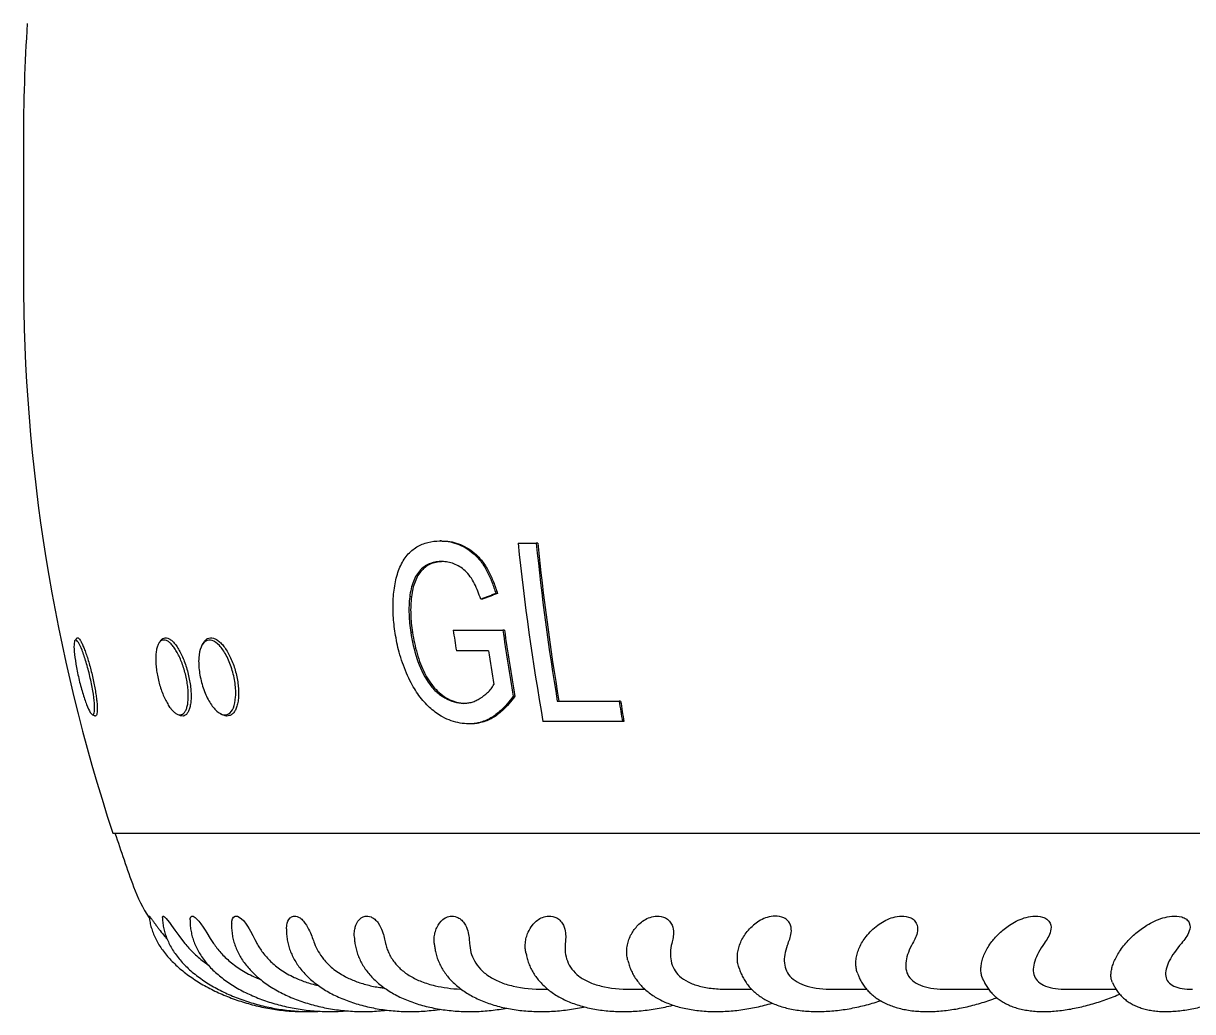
# Model space of a CAD drawing. Header units: millimetres. Extents: x 10 to 459, y 8 to 584.
# Drawn here: x 153.22 to 179.42, y 311.3 to 333.46 of the extents above; entities that cross this region are included whole.
import ezdxf

# ---------------------------------------------------------------- set-up
doc = ezdxf.new("R2010")
doc.units = ezdxf.units.MM
doc.layers.add('OUTLINE', color=7, linetype='Continuous', lineweight=25)

msp = doc.modelspace()

# ---------------------------------------------------------------- linework, layer by layer
at = {"layer": 'OUTLINE'}
for p, q in [((153.218, 330.805), (153.218, 327.805)), ((162.591, 321.856), (162.554, 321.856)), ((164.303, 321.805), (164.711, 321.805)), ((164.745, 321.805), (164.711, 321.805)), ((161.914, 320.605), (161.875, 320.605)), ((163.503, 320.548), (163.467, 320.548)), ((163.842, 320.678), (163.806, 320.678)), ((161.937, 319.807), (161.898, 319.807)), ((162.85, 319.856), (163.963, 319.856)), ((163.998, 319.856), (163.963, 319.856)), ((163.643, 319.395), (162.921, 319.395)), ((164.23, 318.376), (164.193, 318.376)), ((165.182, 318.267), (166.57, 318.267)), ((166.602, 318.267), (166.57, 318.267)), ((163.237, 317.754), (163.199, 317.754)), ((166.643, 317.805), (164.862, 317.805)), ((166.675, 317.805), (166.643, 317.805)), ((155.221, 315.305), (219.715, 315.305)), ((159.115, 313.157), (159.115, 313.14)), ((159.117, 313.157), (159.122, 313.24)), ((160.634, 312.984), (160.636, 312.946)), ((162.428, 312.802), (162.434, 312.756)), ((164.48, 312.621), (164.489, 312.575)), ((166.763, 312.449), (166.775, 312.407)), ((169.251, 312.293), (169.265, 312.253)), ((171.913, 312.158), (171.929, 312.115)), ((174.715, 312.044), (174.737, 311.995)), ((177.624, 311.954), (177.655, 311.891)), ((164.892, 311.805), (164.969, 311.805)), ((166.832, 311.805), (167.145, 311.805)), ((168.999, 311.805), (169.536, 311.805)), ((171.368, 311.805), (172.114, 311.805)), ((173.913, 311.805), (174.847, 311.805)), ((176.607, 311.805), (177.701, 311.805))]:
    msp.add_line(p, q, dxfattribs=at)
at = {"layer": 'OUTLINE', "flags": 128}
for points in [[(156.336, 313.417), (156.335, 313.429), (156.341, 313.443), (156.355, 313.446), (156.382, 313.429), (156.416, 313.395), (156.451, 313.353), (156.491, 313.3), (156.54, 313.232), (156.577, 313.181), (156.611, 313.132), (156.699, 313.009), (156.781, 312.9), (156.834, 312.834), (156.834, 312.834)], [(156.955, 313.365), (156.956, 313.395), (156.969, 313.429), (156.994, 313.446), (157.024, 313.442), (157.067, 313.416), (157.106, 313.38), (157.151, 313.328), (157.192, 313.274), (157.246, 313.196), (157.289, 313.131), (157.327, 313.07), (157.405, 312.945), (157.478, 312.834), (157.478, 312.834)], [(157.887, 313.284), (157.89, 313.335), (157.904, 313.383), (157.928, 313.42), (157.963, 313.443), (158.014, 313.443), (158.056, 313.425), (158.108, 313.387), (158.151, 313.343), (158.194, 313.29), (158.243, 313.219), (158.277, 313.162), (158.307, 313.109), (158.36, 313.009), (158.406, 312.919), (158.449, 312.835), (158.45, 312.834), (158.45, 312.834)]]:
    msp.add_lwpolyline(points, dxfattribs=at)
at = {"layer": 'OUTLINE'}
for centre, radius, start, end in [((193.218, 330.805), 40, 176.1951, 180), ((193.218, 327.805), 40, 180, 198.21), ((220.645, 327.637), 56.643, 185.9099, 189.9961), ((222.129, 327.646), 57.714, 185.80864, 189.35298), ((222.088, 327.646), 57.639, 185.81607, 189.36511), ((155.258, 318.954), 1.11, 139.5003, 142.8798), ((215.302, 327.661), 53.029, 188.463, 188.9675), ((218.476, 327.6), 55.061, 188.0843, 189.643), ((218.432, 327.598), 54.981, 188.0946, 189.6556), ((157.182, 318.954), 1.11, 142.8358, 146.6145), ((158.174, 318.954), 1.11, 144.841, 148.7514), ((217.153, 327.591), 54.135, 188.7083, 189.5208), ((226.371, 327.513), 60.512, 188.7895, 189.23198), ((226.187, 327.491), 60.295, 188.80042, 189.24451), ((155.258, 318.954), 1.11, 243.3977, 246.8249), ((157.182, 318.954), 1.11, 241.3781, 245.0577), ((158.174, 318.954), 1.11, 240.0387, 243.9718), ((193.218, 327.805), 39.953, 198.2324, 200.0544), ((158.976, 315.305), 3.5, 200.0544, 212.8809)]:
    msp.add_arc(centre, radius, start, end, dxfattribs=at)
for points, knots in [([(161.55, 319.786), (161.53, 319.919), (161.515, 320.051), (161.501, 320.311), (161.5, 320.44), (161.516, 320.692), (161.531, 320.818), (161.579, 321.055), (161.612, 321.168), (161.702, 321.372), (161.755, 321.461), (161.883, 321.611), (161.957, 321.673), (162.113, 321.768), (162.196, 321.802), (162.371, 321.847), (162.462, 321.854), (162.554, 321.856)], [0, 0, 0, 0, 0.125, 0.125, 0.25, 0.25, 0.375, 0.375, 0.5, 0.5, 0.625, 0.625, 0.75, 0.75, 0.875, 0.875, 1, 1, 1, 1]), ([(162.554, 321.856), (162.616, 321.854), (162.678, 321.852), (162.803, 321.832), (162.866, 321.815), (163.054, 321.748), (163.182, 321.677), (163.358, 321.527), (163.415, 321.467), (163.517, 321.334), (163.563, 321.261), (163.646, 321.103), (163.683, 321.021), (163.75, 320.852), (163.778, 320.765), (163.806, 320.678)], [0, 0, 0, 0, 0.125, 0.125, 0.25, 0.25, 0.5, 0.5, 0.625, 0.625, 0.75, 0.75, 0.875, 0.875, 1, 1, 1, 1]), ([(162.591, 321.856), (162.653, 321.854), (162.715, 321.852), (162.84, 321.832), (162.903, 321.815), (163.091, 321.748), (163.218, 321.676), (163.395, 321.527), (163.451, 321.466), (163.553, 321.333), (163.599, 321.26), (163.682, 321.103), (163.719, 321.02), (163.786, 320.852), (163.814, 320.765), (163.842, 320.678)], [0, 0, 0, 0, 0.125, 0.125, 0.25, 0.25, 0.5, 0.5, 0.625, 0.625, 0.75, 0.75, 0.875, 0.875, 1, 1, 1, 1]), ([(162.6, 321.395), (162.511, 321.392), (162.424, 321.383), (162.261, 321.325), (162.184, 321.274), (162.052, 321.139), (161.997, 321.049), (161.938, 320.894), (161.921, 320.84), (161.893, 320.726), (161.883, 320.665), (161.875, 320.605)], [0, 0, 0, 0, 0.25, 0.25, 0.5, 0.5, 0.75, 0.75, 0.875, 0.875, 1, 1, 1, 1]), ([(162.621, 321.393), (162.58, 321.391), (162.493, 321.385), (162.366, 321.352), (162.246, 321.29), (162.143, 321.199), (162.057, 321.085), (161.992, 320.944), (161.941, 320.785), (161.923, 320.666), (161.914, 320.605)], [0, 0, 0, 0, 0.116424, 0.249157, 0.380804, 0.503034, 0.625044, 0.747033, 0.869214, 1, 1, 1, 1]), ([(163.467, 320.548), (163.425, 320.668), (163.382, 320.787), (163.298, 320.953), (163.267, 321.007), (163.199, 321.103), (163.161, 321.146), (163.04, 321.258), (162.952, 321.31), (162.82, 321.362), (162.776, 321.375), (162.688, 321.391), (162.644, 321.393), (162.6, 321.395)], [0, 0, 0, 0, 0.25, 0.25, 0.375, 0.375, 0.5, 0.5, 0.75, 0.75, 0.875, 0.875, 1, 1, 1, 1]), ([(161.875, 320.605), (161.869, 320.541), (161.863, 320.476), (161.857, 320.345), (161.857, 320.279), (161.862, 320.145), (161.866, 320.077), (161.88, 319.942), (161.889, 319.875), (161.898, 319.807)], [0, 0, 0, 0, 0.25, 0.25, 0.5, 0.5, 0.75, 0.75, 1, 1, 1, 1]), ([(161.914, 320.605), (161.907, 320.541), (161.902, 320.476), (161.896, 320.345), (161.896, 320.279), (161.901, 320.145), (161.905, 320.077), (161.918, 319.942), (161.928, 319.875), (161.937, 319.807)], [0, 0, 0, 0, 0.25, 0.25, 0.5, 0.5, 0.75, 0.75, 1, 1, 1, 1]), ([(163.806, 320.678), (163.777, 320.667), (163.719, 320.645), (163.606, 320.601), (163.522, 320.569), (163.467, 320.548)], [0, 0, 0, 0, 0.254843, 0.509686, 1, 1, 1, 1]), ([(163.842, 320.678), (163.813, 320.667), (163.755, 320.645), (163.642, 320.601), (163.558, 320.569), (163.503, 320.548)], [0, 0, 0, 0, 0.255211, 0.510404, 1, 1, 1, 1]), ([(154.415, 319.674), (154.42, 319.679), (154.431, 319.689), (154.456, 319.676), (154.487, 319.639), (154.522, 319.578), (154.56, 319.496), (154.6, 319.394), (154.642, 319.275), (154.682, 319.143), (154.722, 319.001), (154.759, 318.854), (154.792, 318.706), (154.82, 318.561), (154.843, 318.422), (154.86, 318.295), (154.871, 318.182), (154.875, 318.087), (154.872, 318.012), (154.862, 317.959), (154.846, 317.933), (154.831, 317.925), (154.822, 317.933), (154.821, 317.934)], [0, 0, 0, 0, 0.041659, 0.092016, 0.142371, 0.19273, 0.24309, 0.293407, 0.343717, 0.393972, 0.44422, 0.494406, 0.544587, 0.59474, 0.644891, 0.695055, 0.745224, 0.795445, 0.845666, 0.895956, 0.946246, 0.996594, 1, 1, 1, 1]), ([(156.298, 319.624), (156.299, 319.626), (156.312, 319.648), (156.345, 319.671), (156.397, 319.689), (156.455, 319.679), (156.517, 319.645), (156.582, 319.587), (156.647, 319.506), (156.71, 319.406), (156.77, 319.289), (156.825, 319.159), (156.874, 319.018), (156.914, 318.871), (156.945, 318.723), (156.966, 318.577), (156.977, 318.438), (156.976, 318.309), (156.965, 318.194), (156.943, 318.097), (156.912, 318.02), (156.871, 317.964), (156.823, 317.934), (156.77, 317.926), (156.732, 317.941), (156.714, 317.948)], [0, 0, 0, 0, 0.0034084, 0.048949, 0.0945462, 0.1401433, 0.1857652, 0.2313836, 0.2769877, 0.3225961, 0.3681486, 0.4136996, 0.4591945, 0.5046828, 0.5501214, 0.5955618, 0.6409971, 0.6864284, 0.7318877, 0.7773513, 0.8228706, 0.8683901, 0.9139732, 0.9595552, 1, 1, 1, 1]), ([(157.269, 319.592), (157.276, 319.603), (157.299, 319.637), (157.346, 319.67), (157.408, 319.688), (157.476, 319.681), (157.549, 319.648), (157.622, 319.593), (157.696, 319.514), (157.766, 319.416), (157.833, 319.3), (157.892, 319.17), (157.944, 319.03), (157.986, 318.884), (158.016, 318.735), (158.036, 318.589), (158.043, 318.449), (158.037, 318.319), (158.019, 318.203), (157.99, 318.104), (157.95, 318.025), (157.9, 317.968), (157.841, 317.935), (157.776, 317.928), (157.724, 317.936), (157.694, 317.954), (157.688, 317.958)], [0, 0, 0, 0, 0.022082, 0.066039, 0.11005, 0.15406, 0.198096, 0.24213, 0.286154, 0.330177, 0.374147, 0.418116, 0.462031, 0.505944, 0.549809, 0.59367, 0.637521, 0.681371, 0.725255, 0.769133, 0.813069, 0.857004, 0.901, 0.944996, 0.98903, 1, 1, 1, 1]), ([(163.199, 317.754), (163.134, 317.758), (163.004, 317.767), (162.807, 317.819), (162.631, 317.896), (162.478, 317.992), (162.349, 318.094), (162.225, 318.213), (162.109, 318.351), (162.003, 318.505), (161.898, 318.685), (161.8, 318.892), (161.71, 319.125), (161.64, 319.354), (161.587, 319.575), (161.563, 319.715), (161.55, 319.786)], [0, 0, 0, 0, 0.088127, 0.176488, 0.264369, 0.325754, 0.387294, 0.448606, 0.510157, 0.571933, 0.633538, 0.710966, 0.788684, 0.866214, 0.93308, 1, 1, 1, 1]), ([(161.898, 319.807), (161.93, 319.609), (161.972, 319.414), (162.097, 319.032), (162.181, 318.847), (162.343, 318.612), (162.401, 318.542), (162.528, 318.423), (162.596, 318.375), (162.733, 318.297), (162.802, 318.266), (162.944, 318.225), (163.013, 318.219), (163.082, 318.215)], [0, 0, 0, 0, 0.25, 0.25, 0.5, 0.5, 0.625, 0.625, 0.75, 0.75, 0.875, 0.875, 1, 1, 1, 1]), ([(161.937, 319.807), (161.951, 319.727), (161.979, 319.568), (162.037, 319.33), (162.111, 319.106), (162.201, 318.9), (162.306, 318.715), (162.429, 318.553), (162.573, 318.415), (162.734, 318.312), (162.883, 318.249), (163.006, 318.223), (163.072, 318.219), (163.102, 318.217)], [0, 0, 0, 0, 0.102236, 0.204586, 0.30646, 0.398008, 0.489412, 0.581754, 0.674005, 0.776701, 0.879447, 0.945324, 1, 1, 1, 1]), ([(154.633, 318.188), (154.603, 318.264), (154.573, 318.355), (154.513, 318.556), (154.485, 318.665), (154.434, 318.884), (154.411, 318.995), (154.377, 319.199), (154.364, 319.295), (154.351, 319.453), (154.35, 319.518), (154.36, 319.607), (154.371, 319.632), (154.404, 319.637), (154.425, 319.619), (154.475, 319.54), (154.504, 319.48), (154.563, 319.329), (154.594, 319.238), (154.654, 319.038), (154.683, 318.928), (154.734, 318.709), (154.756, 318.599), (154.791, 318.393), (154.803, 318.299), (154.816, 318.138), (154.816, 318.074), (154.805, 317.985), (154.794, 317.96), (154.745, 317.952), (154.692, 318.035), (154.633, 318.188)], [0, 0, 0, 0, 0.0625, 0.0625, 0.125, 0.125, 0.1875, 0.1875, 0.25, 0.25, 0.3125, 0.3125, 0.375, 0.375, 0.4375, 0.4375, 0.5, 0.5, 0.5625, 0.5625, 0.625, 0.625, 0.6875, 0.6875, 0.75, 0.75, 0.8125, 0.8125, 0.875, 0.875, 1, 1, 1, 1]), ([(156.511, 318.111), (156.491, 318.14), (156.45, 318.198), (156.393, 318.307), (156.339, 318.429), (156.292, 318.561), (156.251, 318.701), (156.22, 318.842), (156.197, 318.984), (156.184, 319.118), (156.181, 319.245), (156.189, 319.357), (156.207, 319.455), (156.234, 319.534), (156.271, 319.592), (156.315, 319.627), (156.366, 319.639), (156.423, 319.627), (156.483, 319.591), (156.544, 319.533), (156.607, 319.453), (156.667, 319.355), (156.724, 319.241), (156.775, 319.115), (156.821, 318.979), (156.858, 318.839), (156.887, 318.696), (156.906, 318.558), (156.915, 318.425), (156.913, 318.304), (156.901, 318.196), (156.879, 318.106), (156.847, 318.034), (156.807, 317.984), (156.76, 317.958), (156.707, 317.955), (156.649, 317.976), (156.583, 318.023), (156.537, 318.08), (156.511, 318.111)], [0, 0, 0, 0, 0.026444, 0.053652, 0.080097, 0.107314, 0.133739, 0.16093, 0.18734, 0.214507, 0.240919, 0.268094, 0.294529, 0.321732, 0.348209, 0.375453, 0.401964, 0.429242, 0.455766, 0.483058, 0.509569, 0.536852, 0.56333, 0.590574, 0.617011, 0.644219, 0.670628, 0.697806, 0.724213, 0.751381, 0.777808, 0.804997, 0.831462, 0.858691, 0.885193, 0.912462, 0.938985, 0.966278, 1, 1, 1, 1]), ([(157.511, 318.081), (157.457, 318.139), (157.405, 318.215), (157.31, 318.393), (157.268, 318.495), (157.201, 318.708), (157.176, 318.821), (157.147, 319.037), (157.142, 319.142), (157.155, 319.329), (157.172, 319.411), (157.225, 319.54), (157.26, 319.586), (157.346, 319.638), (157.395, 319.642), (157.5, 319.607), (157.556, 319.568), (157.664, 319.454), (157.717, 319.377), (157.812, 319.201), (157.854, 319.098), (157.922, 318.885), (157.947, 318.773), (157.976, 318.556), (157.981, 318.452), (157.967, 318.263), (157.95, 318.181), (157.896, 318.052), (157.86, 318.006), (157.732, 317.929), (157.62, 317.965), (157.511, 318.081)], [0, 0, 0, 0, 0.0625, 0.0625, 0.125, 0.125, 0.1875, 0.1875, 0.25, 0.25, 0.3125, 0.3125, 0.375, 0.375, 0.4375, 0.4375, 0.5, 0.5, 0.5625, 0.5625, 0.625, 0.625, 0.6875, 0.6875, 0.75, 0.75, 0.8125, 0.8125, 0.875, 0.875, 1, 1, 1, 1]), ([(163.082, 318.215), (163.115, 318.217), (163.179, 318.221), (163.275, 318.24), (163.367, 318.277), (163.486, 318.343), (163.596, 318.431), (163.7, 318.536), (163.743, 318.603), (163.764, 318.637)], [0, 0, 0, 0, 0.12069, 0.241203, 0.365699, 0.490262, 0.741217, 0.869755, 1, 1, 1, 1]), ([(164.193, 318.376), (164.151, 318.318), (164.065, 318.201), (163.934, 318.065), (163.809, 317.961), (163.692, 317.883), (163.566, 317.822), (163.441, 317.781), (163.318, 317.758), (163.239, 317.755), (163.199, 317.754)], [0, 0, 0, 0, 0.163618, 0.328216, 0.444119, 0.559998, 0.67936, 0.798716, 0.899016, 1, 1, 1, 1]), ([(164.23, 318.376), (164.187, 318.318), (164.101, 318.201), (163.971, 318.066), (163.847, 317.961), (163.729, 317.884), (163.604, 317.823), (163.479, 317.781), (163.356, 317.758), (163.277, 317.755), (163.237, 317.754)], [0, 0, 0, 0, 0.1635188, 0.3280052, 0.4438061, 0.5595782, 0.6788308, 0.7980751, 0.8986907, 1, 1, 1, 1]), ([(156.039, 313.441), (156.038, 313.444), (156.037, 313.448), (156.043, 313.444), (156.054, 313.431), (156.075, 313.404), (156.109, 313.356), (156.154, 313.293), (156.199, 313.231), (156.242, 313.173), (156.304, 313.091), (156.37, 313.007), (156.422, 312.949), (156.44, 312.929)], [0, 0, 0, 0, 0.06522, 0.138477, 0.211581, 0.298513, 0.386255, 0.461215, 0.549209, 0.61917, 0.689326, 0.892016, 1, 1, 1, 1]), ([(156.038, 313.441), (156.041, 313.415), (156.046, 313.349), (156.068, 313.244), (156.102, 313.126), (156.147, 313.007), (156.205, 312.889), (156.274, 312.772), (156.355, 312.655), (156.448, 312.54), (156.551, 312.428), (156.665, 312.319), (156.788, 312.214), (156.919, 312.114), (157.058, 312.019), (157.203, 311.929), (157.354, 311.844), (157.51, 311.765), (157.67, 311.692), (157.835, 311.624), (158.003, 311.562), (158.174, 311.507), (158.346, 311.457), (158.52, 311.415), (158.696, 311.379), (158.871, 311.349), (159.046, 311.327), (159.22, 311.312), (159.392, 311.305), (159.507, 311.304), (159.563, 311.306), (159.564, 311.306)], [0, 0, 0, 0, 0.020688, 0.052296, 0.084592, 0.117721, 0.151808, 0.186881, 0.222891, 0.259679, 0.297025, 0.334679, 0.372413, 0.410058, 0.447545, 0.48484, 0.521946, 0.558881, 0.595668, 0.632339, 0.668924, 0.705455, 0.741963, 0.778479, 0.815029, 0.851642, 0.888354, 0.925198, 0.96221, 0.999424, 1, 1, 1, 1]), ([(156.336, 313.417), (156.336, 313.392), (156.337, 313.327), (156.352, 313.222), (156.378, 313.102), (156.416, 312.983), (156.465, 312.865), (156.526, 312.747), (156.598, 312.631), (156.682, 312.517), (156.778, 312.405), (156.884, 312.296), (157.001, 312.191), (157.127, 312.09), (157.261, 311.995), (157.403, 311.905), (157.551, 311.82), (157.705, 311.742), (157.865, 311.669), (158.029, 311.603), (158.196, 311.543), (158.367, 311.489), (158.541, 311.442), (158.716, 311.401), (158.893, 311.368), (159.071, 311.341), (159.248, 311.321), (159.425, 311.309), (159.601, 311.304), (159.743, 311.305), (159.826, 311.311), (159.852, 311.312)], [0, 0, 0, 0, 0.019385, 0.050536, 0.082097, 0.114235, 0.147092, 0.180772, 0.215328, 0.250731, 0.286875, 0.323583, 0.360659, 0.397909, 0.435148, 0.472286, 0.509279, 0.546115, 0.582797, 0.619344, 0.65578, 0.692131, 0.728425, 0.764693, 0.800962, 0.837257, 0.873603, 0.910034, 0.946579, 0.98327, 1, 1, 1, 1]), ([(159.122, 313.24), (159.132, 313.306), (159.156, 313.364), (159.216, 313.423), (159.24, 313.438), (159.3, 313.45), (159.337, 313.447), (159.404, 313.413), (159.429, 313.396), (159.48, 313.35), (159.505, 313.32), (159.574, 313.228), (159.605, 313.167), (159.656, 313.058), (159.675, 313.01), (159.709, 312.918), (159.725, 312.875), (159.741, 312.834)], [0, 0, 0, 0, 0.25, 0.25, 0.375, 0.375, 0.5, 0.5, 0.5625, 0.5625, 0.625, 0.625, 0.75, 0.75, 0.875, 0.875, 1, 1, 1, 1]), ([(160.669, 313.24), (160.693, 313.305), (160.731, 313.364), (160.812, 313.423), (160.843, 313.437), (160.917, 313.45), (160.96, 313.448), (161.036, 313.414), (161.064, 313.397), (161.118, 313.352), (161.145, 313.322), (161.212, 313.23), (161.24, 313.168), (161.28, 313.059), (161.294, 313.011), (161.316, 312.919), (161.326, 312.875), (161.335, 312.834)], [0, 0, 0, 0, 0.25, 0.25, 0.375, 0.375, 0.5, 0.5, 0.5625, 0.5625, 0.625, 0.625, 0.75, 0.75, 0.875, 0.875, 1, 1, 1, 1]), ([(162.51, 313.24), (162.548, 313.306), (162.6, 313.365), (162.703, 313.423), (162.741, 313.438), (162.829, 313.45), (162.879, 313.447), (162.963, 313.412), (162.993, 313.395), (163.049, 313.349), (163.076, 313.32), (163.141, 313.227), (163.163, 313.166), (163.193, 313.057), (163.2, 313.009), (163.21, 312.917), (163.213, 312.875), (163.215, 312.834)], [0, 0, 0, 0, 0.25, 0.25, 0.375, 0.375, 0.5, 0.5, 0.5625, 0.5625, 0.625, 0.625, 0.75, 0.75, 0.875, 0.875, 1, 1, 1, 1]), ([(164.624, 313.24), (164.676, 313.306), (164.741, 313.364), (164.863, 313.423), (164.908, 313.438), (165.007, 313.45), (165.063, 313.447), (165.155, 313.413), (165.186, 313.396), (165.245, 313.35), (165.271, 313.321), (165.334, 313.228), (165.352, 313.167), (165.371, 313.058), (165.372, 313.009), (165.369, 312.918), (165.365, 312.875), (165.361, 312.834)], [0, 0, 0, 0, 0.25, 0.25, 0.375, 0.375, 0.5, 0.5, 0.5625, 0.5625, 0.625, 0.625, 0.75, 0.75, 0.875, 0.875, 1, 1, 1, 1]), ([(166.989, 313.24), (167.053, 313.306), (167.131, 313.364), (167.271, 313.423), (167.323, 313.438), (167.434, 313.45), (167.496, 313.447), (167.592, 313.413), (167.625, 313.396), (167.685, 313.35), (167.711, 313.32), (167.77, 313.228), (167.782, 313.167), (167.79, 313.058), (167.785, 313.01), (167.771, 312.918), (167.76, 312.875), (167.75, 312.834)], [0, 0, 0, 0, 0.25, 0.25, 0.375, 0.375, 0.5, 0.5, 0.5625, 0.5625, 0.625, 0.625, 0.75, 0.75, 0.875, 0.875, 1, 1, 1, 1]), ([(170.354, 312.834), (170.371, 312.875), (170.388, 312.918), (170.415, 313.01), (170.426, 313.059), (170.429, 313.168), (170.422, 313.229), (170.366, 313.322), (170.34, 313.351), (170.28, 313.396), (170.246, 313.413), (170.144, 313.447), (170.078, 313.45), (169.957, 313.438), (169.901, 313.423), (169.743, 313.364), (169.655, 313.306), (169.578, 313.24)], [0, 0, 0, 0, 0.125, 0.125, 0.25, 0.25, 0.375, 0.375, 0.4375, 0.4375, 0.5, 0.5, 0.625, 0.625, 0.75, 0.75, 1, 1, 1, 1]), ([(172.363, 313.24), (172.451, 313.306), (172.551, 313.364), (172.724, 313.423), (172.785, 313.438), (172.914, 313.45), (172.985, 313.447), (173.09, 313.413), (173.125, 313.396), (173.185, 313.35), (173.21, 313.321), (173.26, 313.229), (173.262, 313.167), (173.248, 313.059), (173.232, 313.01), (173.192, 312.918), (173.169, 312.875), (173.146, 312.834)], [0, 0, 0, 0, 0.25, 0.25, 0.375, 0.375, 0.5, 0.5, 0.5625, 0.5625, 0.625, 0.625, 0.75, 0.75, 0.875, 0.875, 1, 1, 1, 1]), ([(175.313, 313.24), (175.411, 313.305), (175.522, 313.364), (175.707, 313.423), (175.772, 313.438), (175.911, 313.45), (175.984, 313.447), (176.092, 313.413), (176.127, 313.396), (176.186, 313.35), (176.21, 313.32), (176.255, 313.228), (176.251, 313.167), (176.226, 313.058), (176.204, 313.01), (176.153, 312.918), (176.124, 312.875), (176.095, 312.834)], [0, 0, 0, 0, 0.25, 0.25, 0.375, 0.375, 0.5, 0.5, 0.5625, 0.5625, 0.625, 0.625, 0.75, 0.75, 0.875, 0.875, 1, 1, 1, 1]), ([(178.397, 313.24), (178.505, 313.306), (178.624, 313.364), (178.819, 313.423), (178.886, 313.438), (179.029, 313.45), (179.104, 313.448), (179.214, 313.414), (179.25, 313.397), (179.309, 313.352), (179.332, 313.322), (179.372, 313.23), (179.364, 313.168), (179.328, 313.059), (179.3, 313.01), (179.238, 312.918), (179.203, 312.875), (179.168, 312.834)], [0, 0, 0, 0, 0.25, 0.25, 0.375, 0.375, 0.5, 0.5, 0.5625, 0.5625, 0.625, 0.625, 0.75, 0.75, 0.875, 0.875, 1, 1, 1, 1]), ([(156.955, 313.365), (156.954, 313.346), (156.952, 313.287), (156.96, 313.186), (156.98, 313.066), (157.011, 312.946), (157.054, 312.827), (157.108, 312.71), (157.174, 312.594), (157.251, 312.48), (157.339, 312.369), (157.439, 312.261), (157.549, 312.157), (157.67, 312.057), (157.8, 311.962), (157.938, 311.872), (158.083, 311.789), (158.236, 311.712), (158.393, 311.641), (158.556, 311.576), (158.723, 311.518), (158.894, 311.467), (159.068, 311.423), (159.244, 311.385), (159.422, 311.355), (159.601, 311.331), (159.78, 311.315), (159.959, 311.306), (160.137, 311.304), (160.303, 311.309), (160.409, 311.318), (160.457, 311.322)], [0, 0, 0, 0, 0.01478, 0.045881, 0.077158, 0.108785, 0.140916, 0.173682, 0.207192, 0.241497, 0.276588, 0.312389, 0.348758, 0.385525, 0.42251, 0.459554, 0.496542, 0.53342, 0.570161, 0.606769, 0.64325, 0.679625, 0.715917, 0.752151, 0.788353, 0.824554, 0.860775, 0.89704, 0.933379, 0.969819, 1, 1, 1, 1]), ([(157.886, 313.285), (157.885, 313.276), (157.881, 313.226), (157.885, 313.135), (157.9, 313.013), (157.926, 312.893), (157.964, 312.774), (158.013, 312.656), (158.074, 312.541), (158.145, 312.429), (158.228, 312.319), (158.323, 312.213), (158.428, 312.11), (158.544, 312.012), (158.669, 311.918), (158.804, 311.831), (158.947, 311.749), (159.097, 311.674), (159.253, 311.606), (159.414, 311.544), (159.581, 311.489), (159.751, 311.441), (159.925, 311.4), (160.101, 311.367), (160.279, 311.34), (160.459, 311.321), (160.639, 311.309), (160.819, 311.304), (160.999, 311.306), (161.177, 311.317), (161.3, 311.328), (161.363, 311.337), (161.369, 311.338)], [0, 0, 0, 0, 0.006869, 0.038263, 0.069648, 0.101178, 0.133025, 0.165332, 0.198235, 0.231836, 0.266187, 0.301294, 0.337091, 0.373454, 0.410224, 0.447242, 0.484358, 0.521441, 0.558435, 0.59531, 0.632061, 0.668693, 0.705222, 0.741669, 0.778059, 0.814416, 0.850767, 0.887137, 0.923546, 0.960023, 0.996595, 1, 1, 1, 1]), ([(159.116, 313.14), (159.116, 313.115), (159.114, 313.05), (159.126, 312.944), (159.149, 312.823), (159.183, 312.704), (159.229, 312.587), (159.286, 312.473), (159.354, 312.362), (159.434, 312.254), (159.524, 312.15), (159.625, 312.05), (159.737, 311.955), (159.859, 311.864), (159.991, 311.779), (160.131, 311.701), (160.279, 311.629), (160.434, 311.564), (160.594, 311.506), (160.76, 311.456), (160.93, 311.412), (161.103, 311.376), (161.279, 311.347), (161.457, 311.326), (161.637, 311.311), (161.817, 311.305), (161.998, 311.305), (162.178, 311.313), (162.357, 311.329), (162.486, 311.343), (162.554, 311.355), (162.564, 311.357)], [0, 0, 0, 0, 0.019002, 0.051173, 0.083325, 0.115625, 0.148243, 0.181319, 0.214988, 0.249354, 0.284477, 0.320351, 0.356915, 0.394054, 0.431607, 0.469415, 0.507332, 0.545225, 0.583034, 0.620727, 0.658298, 0.69575, 0.733099, 0.770366, 0.807576, 0.844754, 0.881925, 0.919115, 0.956344, 0.993641, 1, 1, 1, 1]), ([(160.636, 312.984), (160.634, 313.001), (160.629, 313.059), (160.64, 313.146), (160.66, 313.211), (160.669, 313.24)], [0, 0, 0, 0, 0.181436, 0.625974, 1, 1, 1, 1]), ([(162.43, 312.802), (162.427, 312.831), (162.418, 312.902), (162.427, 313.013), (162.455, 313.132), (162.491, 313.204), (162.51, 313.24)], [0, 0, 0, 0, 0.184569, 0.453674, 0.722754, 1, 1, 1, 1]), ([(164.481, 312.621), (164.475, 312.654), (164.462, 312.727), (164.464, 312.843), (164.485, 312.966), (164.531, 313.104), (164.59, 313.19), (164.624, 313.24)], [0, 0, 0, 0, 0.151244, 0.3391102, 0.5326787, 0.726224, 1, 1, 1, 1]), ([(166.764, 312.449), (166.756, 312.484), (166.739, 312.558), (166.736, 312.676), (166.75, 312.799), (166.784, 312.924), (166.837, 313.04), (166.904, 313.147), (166.961, 313.209), (166.989, 313.24)], [0, 0, 0, 0, 0.1331121, 0.2804928, 0.4278746, 0.5796408, 0.7313878, 0.8652185, 1, 1, 1, 1]), ([(169.252, 312.293), (169.251, 312.295), (169.236, 312.33), (169.223, 312.407), (169.214, 312.522), (169.225, 312.643), (169.254, 312.766), (169.303, 312.89), (169.372, 313.014), (169.462, 313.133), (169.539, 313.204), (169.578, 313.24)], [0, 0, 0, 0, 0.005277, 0.127227, 0.249181, 0.371058, 0.492938, 0.618399, 0.743856, 0.871339, 1, 1, 1, 1]), ([(171.914, 312.158), (171.911, 312.166), (171.894, 312.203), (171.879, 312.279), (171.87, 312.387), (171.88, 312.502), (171.908, 312.621), (171.953, 312.744), (172.018, 312.869), (172.106, 312.996), (172.218, 313.123), (172.314, 313.201), (172.363, 313.24)], [0, 0, 0, 0, 0.026501, 0.128284, 0.232872, 0.33746, 0.441905, 0.546359, 0.653854, 0.761338, 0.880028, 1, 1, 1, 1]), ([(174.717, 312.045), (174.709, 312.061), (174.691, 312.103), (174.676, 312.184), (174.674, 312.283), (174.688, 312.392), (174.719, 312.507), (174.767, 312.627), (174.833, 312.75), (174.912, 312.866), (174.999, 312.971), (175.091, 313.066), (175.195, 313.157), (175.274, 313.212), (175.313, 313.24)], [0, 0, 0, 0, 0.056434, 0.145896, 0.237862, 0.329829, 0.421052, 0.512268, 0.606058, 0.699844, 0.774089, 0.84833, 0.924169, 1, 1, 1, 1]), ([(177.625, 311.954), (177.617, 311.974), (177.598, 312.014), (177.589, 312.091), (177.591, 312.181), (177.61, 312.281), (177.644, 312.39), (177.695, 312.504), (177.761, 312.624), (177.846, 312.747), (177.941, 312.863), (178.043, 312.969), (178.149, 313.064), (178.266, 313.156), (178.353, 313.212), (178.397, 313.24)], [0, 0, 0, 0, 0.072114, 0.1523, 0.232485, 0.314916, 0.397344, 0.479091, 0.560829, 0.644879, 0.72892, 0.795961, 0.863001, 0.9315, 1, 1, 1, 1]), ([(160.637, 312.946), (160.639, 312.918), (160.643, 312.849), (160.663, 312.741), (160.696, 312.622), (160.74, 312.506), (160.795, 312.394), (160.861, 312.284), (160.937, 312.179), (161.025, 312.078), (161.123, 311.981), (161.232, 311.889), (161.352, 311.802), (161.481, 311.721), (161.619, 311.647), (161.765, 311.579), (161.919, 311.519), (162.078, 311.466), (162.243, 311.42), (162.412, 311.383), (162.584, 311.352), (162.76, 311.329), (162.938, 311.313), (163.117, 311.305), (163.297, 311.305), (163.478, 311.311), (163.658, 311.325), (163.837, 311.347), (163.965, 311.366), (164.033, 311.38), (164.043, 311.382)], [0, 0, 0, 0, 0.0228728, 0.0561321, 0.0893866, 0.122818, 0.1565878, 0.1908548, 0.2257565, 0.2613941, 0.2978199, 0.3350352, 0.3729612, 0.4114736, 0.4504017, 0.489577, 0.5288468, 0.5680812, 0.6072216, 0.6462357, 0.6851212, 0.723884, 0.762541, 0.8011143, 0.8396295, 0.878113, 0.9165922, 0.9550934, 0.9936376, 1, 1, 1, 1]), ([(156.834, 312.834), (156.894, 312.764), (156.985, 312.66), (157.133, 312.526), (157.242, 312.435), (157.319, 312.381), (157.351, 312.359)], [0, 0, 0, 0, 0.41978, 0.633148, 0.846486, 1, 1, 1, 1]), ([(157.478, 312.834), (157.529, 312.763), (157.607, 312.657), (157.74, 312.52), (157.852, 312.42), (157.975, 312.324), (158.111, 312.232), (158.262, 312.146), (158.402, 312.077), (158.495, 312.04), (158.528, 312.027)], [0, 0, 0, 0, 0.2296754, 0.3464953, 0.463297, 0.5785366, 0.6937562, 0.8130479, 0.932317, 1, 1, 1, 1]), ([(158.45, 312.834), (158.491, 312.765), (158.551, 312.661), (158.661, 312.528), (158.756, 312.429), (158.865, 312.332), (158.989, 312.239), (159.129, 312.151), (159.309, 312.058), (159.494, 311.982), (159.677, 311.927), (159.774, 311.899), (159.826, 311.89), (159.828, 311.889)], [0, 0, 0, 0, 0.174097, 0.262564, 0.351017, 0.441483, 0.531919, 0.625586, 0.719229, 0.855793, 0.926129, 0.996467, 1, 1, 1, 1]), ([(159.741, 312.834), (159.766, 312.774), (159.818, 312.653), (159.923, 312.501), (160.035, 312.375), (160.146, 312.274), (160.275, 312.179), (160.443, 312.079), (160.617, 312), (160.789, 311.94), (160.969, 311.889), (161.143, 311.851), (161.276, 311.838), (161.31, 311.835)], [0, 0, 0, 0, 0.130954, 0.263386, 0.346104, 0.428807, 0.514617, 0.600401, 0.718537, 0.779378, 0.840216, 0.958361, 1, 1, 1, 1]), ([(161.335, 312.834), (161.344, 312.797), (161.362, 312.725), (161.405, 312.618), (161.46, 312.512), (161.526, 312.415), (161.602, 312.326), (161.685, 312.245), (161.782, 312.168), (161.89, 312.097), (162.01, 312.033), (162.142, 311.975), (162.286, 311.925), (162.476, 311.873), (162.719, 311.831), (162.918, 311.811), (163.022, 311.809), (163.025, 311.809)], [0, 0, 0, 0, 0.0708182, 0.141627, 0.2137065, 0.2857759, 0.346719, 0.4076601, 0.470213, 0.5327549, 0.5938312, 0.654902, 0.7183738, 0.7818501, 0.8877272, 0.9962119, 1, 1, 1, 1]), ([(162.435, 312.756), (162.44, 312.721), (162.451, 312.645), (162.483, 312.532), (162.525, 312.417), (162.579, 312.307), (162.644, 312.2), (162.719, 312.098), (162.805, 312), (162.901, 311.907), (163.008, 311.819), (163.125, 311.737), (163.252, 311.661), (163.388, 311.591), (163.532, 311.529), (163.684, 311.474), (163.843, 311.427), (164.006, 311.387), (164.174, 311.355), (164.346, 311.331), (164.521, 311.315), (164.698, 311.306), (164.876, 311.304), (165.056, 311.31), (165.235, 311.324), (165.415, 311.344), (165.593, 311.372), (165.717, 311.395), (165.781, 311.41), (165.788, 311.412)], [0, 0, 0, 0, 0.030346, 0.064598, 0.098887, 0.133397, 0.168307, 0.203779, 0.239959, 0.276948, 0.314797, 0.353484, 0.392921, 0.432947, 0.473379, 0.514031, 0.554733, 0.595371, 0.635887, 0.676261, 0.716491, 0.756589, 0.796577, 0.836478, 0.876322, 0.916136, 0.955953, 0.995793, 1, 1, 1, 1]), ([(163.215, 312.834), (163.224, 312.697), (163.258, 312.564), (163.362, 312.376), (163.406, 312.315), (163.512, 312.202), (163.575, 312.148), (163.721, 312.051), (163.805, 312.007), (163.987, 311.932), (164.086, 311.901), (164.41, 311.827), (164.648, 311.805), (164.892, 311.805)], [0, 0, 0, 0, 0.25, 0.25, 0.375, 0.375, 0.5, 0.5, 0.625, 0.625, 0.75, 0.75, 1, 1, 1, 1]), ([(165.361, 312.834), (165.348, 312.698), (165.361, 312.564), (165.432, 312.377), (165.465, 312.316), (165.551, 312.202), (165.604, 312.148), (165.73, 312.051), (165.805, 312.007), (165.971, 311.932), (166.063, 311.901), (166.365, 311.827), (166.594, 311.805), (166.832, 311.805)], [0, 0, 0, 0, 0.25, 0.25, 0.375, 0.375, 0.5, 0.5, 0.625, 0.625, 0.75, 0.75, 1, 1, 1, 1]), ([(167.75, 312.834), (167.715, 312.698), (167.706, 312.564), (167.757, 312.314), (167.819, 312.197), (167.978, 312.051), (168.043, 312.007), (168.191, 311.932), (168.274, 311.901), (168.46, 311.852), (168.561, 311.834), (168.773, 311.811), (168.884, 311.805), (168.999, 311.805)], [0, 0, 0, 0, 0.25, 0.25, 0.5, 0.5, 0.625, 0.625, 0.75, 0.75, 0.875, 0.875, 1, 1, 1, 1]), ([(170.354, 312.834), (170.299, 312.698), (170.267, 312.564), (170.273, 312.314), (170.313, 312.197), (170.439, 312.051), (170.493, 312.007), (170.622, 311.932), (170.696, 311.901), (170.863, 311.852), (170.957, 311.834), (171.154, 311.81), (171.259, 311.805), (171.368, 311.805)], [0, 0, 0, 0, 0.25, 0.25, 0.5, 0.5, 0.625, 0.625, 0.75, 0.75, 0.875, 0.875, 1, 1, 1, 1]), ([(173.146, 312.834), (173.07, 312.698), (173.017, 312.564), (172.988, 312.377), (172.987, 312.317), (173.006, 312.202), (173.025, 312.148), (173.118, 312.003), (173.227, 311.925), (173.449, 311.852), (173.533, 311.834), (173.714, 311.81), (173.811, 311.805), (173.913, 311.805)], [0, 0, 0, 0, 0.25, 0.25, 0.375, 0.375, 0.5, 0.5, 0.75, 0.75, 0.875, 0.875, 1, 1, 1, 1]), ([(176.095, 312.834), (175.999, 312.698), (175.924, 312.563), (175.863, 312.376), (175.851, 312.316), (175.846, 312.202), (175.854, 312.148), (175.912, 312.002), (175.999, 311.925), (176.189, 311.851), (176.263, 311.833), (176.426, 311.81), (176.514, 311.805), (176.607, 311.805)], [0, 0, 0, 0, 0.25, 0.25, 0.375, 0.375, 0.5, 0.5, 0.75, 0.75, 0.875, 0.875, 1, 1, 1, 1]), ([(179.168, 312.834), (179.054, 312.698), (178.959, 312.564), (178.865, 312.376), (178.841, 312.316), (178.814, 312.202), (178.81, 312.148), (178.825, 312.051), (178.843, 312.007), (178.905, 311.932), (178.947, 311.9), (179.104, 311.827), (179.252, 311.805), (179.42, 311.805)], [0, 0, 0, 0, 0.25, 0.25, 0.375, 0.375, 0.5, 0.5, 0.625, 0.625, 0.75, 0.75, 1, 1, 1, 1]), ([(164.489, 312.577), (164.49, 312.57), (164.497, 312.524), (164.522, 312.44), (164.564, 312.327), (164.617, 312.218), (164.68, 312.115), (164.754, 312.016), (164.839, 311.922), (164.933, 311.833), (165.038, 311.75), (165.152, 311.673), (165.277, 311.602), (165.411, 311.538), (165.553, 311.481), (165.704, 311.432), (165.86, 311.391), (166.023, 311.358), (166.189, 311.333), (166.36, 311.316), (166.533, 311.306), (166.709, 311.304), (166.886, 311.31), (167.064, 311.323), (167.242, 311.343), (167.42, 311.37), (167.597, 311.405), (167.717, 311.431), (167.777, 311.448), (167.779, 311.448)], [0, 0, 0, 0, 0.006071, 0.041254, 0.076354, 0.111543, 0.147027, 0.183001, 0.219636, 0.25709, 0.295465, 0.3348, 0.37505, 0.416087, 0.457714, 0.499713, 0.54188, 0.584024, 0.626053, 0.667925, 0.709626, 0.751164, 0.792559, 0.833836, 0.875025, 0.916158, 0.957266, 0.998384, 1, 1, 1, 1]), ([(166.776, 312.407), (166.781, 312.387), (166.795, 312.33), (166.831, 312.238), (166.883, 312.132), (166.946, 312.031), (167.019, 311.936), (167.101, 311.846), (167.194, 311.762), (167.296, 311.684), (167.408, 311.612), (167.53, 311.547), (167.662, 311.489), (167.802, 311.438), (167.95, 311.396), (168.105, 311.361), (168.266, 311.335), (168.431, 311.317), (168.599, 311.306), (168.771, 311.304), (168.945, 311.309), (169.12, 311.322), (169.296, 311.342), (169.472, 311.369), (169.648, 311.403), (169.823, 311.445), (169.94, 311.475), (169.998, 311.493), (169.999, 311.494)], [0, 0, 0, 0, 0.018214, 0.054006, 0.089758, 0.125686, 0.162015, 0.198953, 0.236703, 0.275427, 0.315226, 0.356121, 0.398027, 0.44075, 0.48404, 0.527632, 0.57128, 0.61482, 0.658179, 0.701332, 0.744281, 0.787046, 0.829655, 0.872139, 0.914538, 0.956882, 0.999211, 1, 1, 1, 1]), ([(169.265, 312.252), (169.277, 312.218), (169.302, 312.149), (169.353, 312.049), (169.414, 311.952), (169.485, 311.86), (169.566, 311.775), (169.656, 311.696), (169.756, 311.623), (169.865, 311.557), (169.984, 311.498), (170.112, 311.446), (170.25, 311.402), (170.395, 311.365), (170.548, 311.337), (170.706, 311.318), (170.869, 311.307), (171.035, 311.304), (171.204, 311.309), (171.376, 311.321), (171.548, 311.341), (171.722, 311.368), (171.896, 311.402), (172.069, 311.443), (172.241, 311.49), (172.36, 311.526), (172.421, 311.548), (172.426, 311.549)], [0, 0, 0, 0, 0.033144, 0.069198, 0.105301, 0.141698, 0.17864, 0.216366, 0.2551, 0.295021, 0.336225, 0.378692, 0.422266, 0.466663, 0.511549, 0.556601, 0.601549, 0.646284, 0.690761, 0.73498, 0.778959, 0.822736, 0.866345, 0.909831, 0.95323, 0.996586, 1, 1, 1, 1]), ([(171.93, 312.114), (171.944, 312.08), (171.972, 312.013), (172.028, 311.918), (172.094, 311.828), (172.169, 311.744), (172.253, 311.667), (172.346, 311.597), (172.447, 311.533), (172.558, 311.477), (172.679, 311.428), (172.808, 311.387), (172.947, 311.353), (173.093, 311.328), (173.246, 311.312), (173.405, 311.304), (173.567, 311.305), (173.732, 311.314), (173.899, 311.331), (174.068, 311.354), (174.238, 311.385), (174.409, 311.423), (174.58, 311.467), (174.75, 311.517), (174.9, 311.567), (174.993, 311.602), (175.03, 311.616)], [0, 0, 0, 0, 0.034727, 0.070676, 0.106679, 0.143016, 0.17997, 0.217817, 0.256833, 0.297246, 0.339193, 0.382665, 0.427458, 0.473199, 0.519444, 0.565753, 0.611852, 0.657639, 0.703085, 0.748208, 0.793047, 0.837646, 0.882057, 0.926327, 0.970501, 1, 1, 1, 1]), ([(174.738, 311.996), (174.743, 311.983), (174.762, 311.938), (174.805, 311.864), (174.867, 311.776), (174.939, 311.696), (175.019, 311.622), (175.107, 311.556), (175.203, 311.498), (175.308, 311.446), (175.422, 311.402), (175.545, 311.365), (175.678, 311.337), (175.819, 311.317), (175.968, 311.306), (176.122, 311.304), (176.28, 311.311), (176.441, 311.325), (176.605, 311.347), (176.77, 311.377), (176.936, 311.413), (177.103, 311.456), (177.27, 311.505), (177.436, 311.56), (177.602, 311.621), (177.718, 311.667), (177.779, 311.694), (177.786, 311.696)], [0, 0, 0, 0, 0.012935, 0.048366, 0.08367, 0.119132, 0.155062, 0.191776, 0.229614, 0.268903, 0.309926, 0.352842, 0.39759, 0.44382, 0.490968, 0.538404, 0.585618, 0.632429, 0.678788, 0.724718, 0.770271, 0.815509, 0.860493, 0.905284, 0.949931, 0.994491, 1, 1, 1, 1]), ([(177.656, 311.891), (177.668, 311.868), (177.695, 311.813), (177.75, 311.735), (177.817, 311.657), (177.893, 311.587), (177.976, 311.524), (178.066, 311.469), (178.164, 311.422), (178.271, 311.382), (178.386, 311.35), (178.51, 311.326), (178.644, 311.31), (178.787, 311.304), (178.936, 311.307), (179.09, 311.318), (179.247, 311.338), (179.405, 311.365), (179.565, 311.399), (179.727, 311.44), (179.889, 311.488), (180.051, 311.541), (180.214, 311.6), (180.376, 311.664), (180.524, 311.727), (180.618, 311.771), (180.658, 311.79)], [0, 0, 0, 0, 0.026048, 0.060324, 0.094548, 0.129031, 0.16412, 0.200186, 0.237634, 0.276884, 0.318313, 0.362124, 0.408178, 0.455884, 0.504371, 0.552706, 0.600513, 0.647703, 0.694309, 0.740408, 0.786092, 0.831439, 0.876528, 0.921423, 0.966181, 1, 1, 1, 1])]:
    msp.add_open_spline(points, degree=3, knots=knots, dxfattribs=at)

doc.saveas('drawing.dxf')
